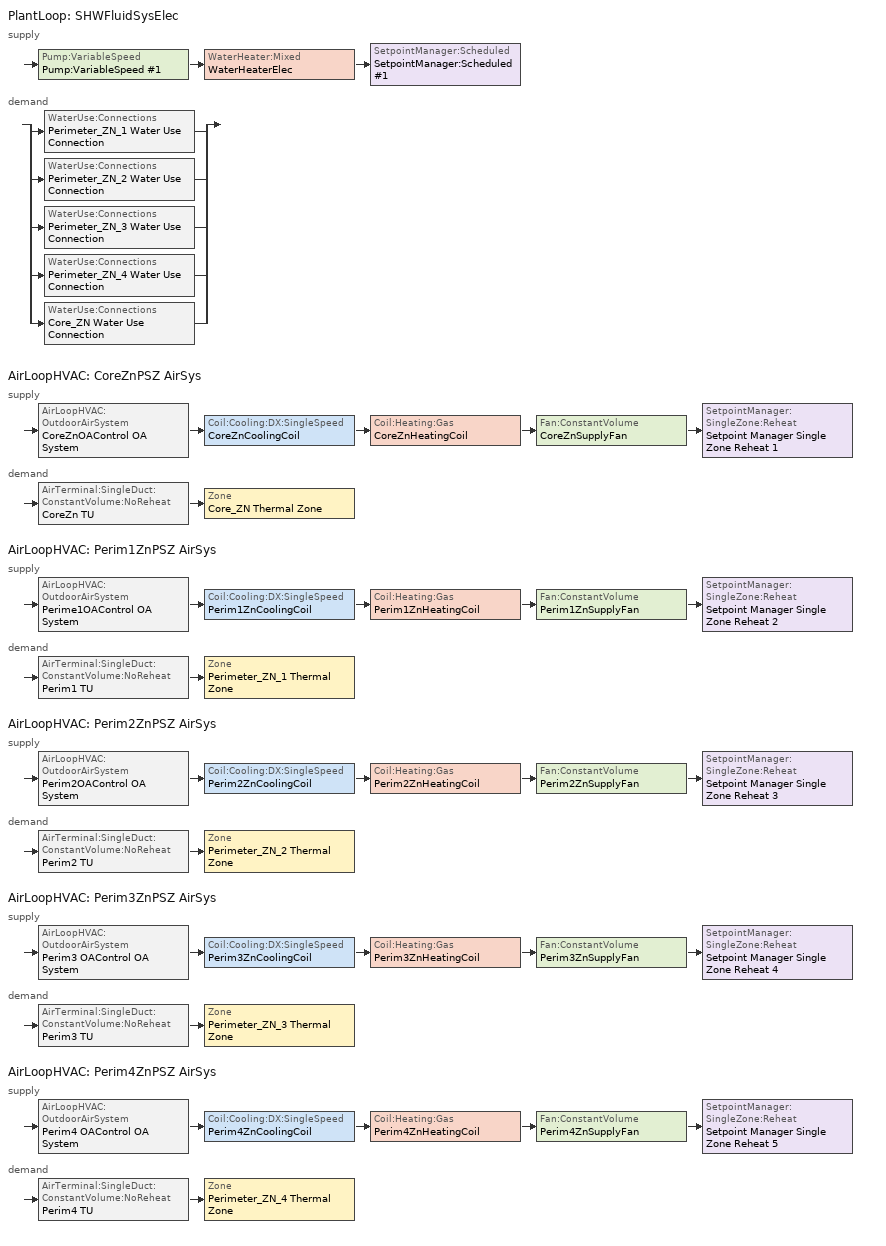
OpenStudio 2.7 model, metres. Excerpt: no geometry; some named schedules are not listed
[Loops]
PlantLoop 'SHWFluidSysElec'
 supply: Pump:VariableSpeed 'Pump:VariableSpeed #1' > WaterHeater:Mixed 'WaterHeaterElec' > SetpointManager:Scheduled 'SetpointManager:Scheduled #1'
 demand: split
  | WaterUse:Connections 'Perimeter_ZN_1 Water Use Connection'
  | WaterUse:Connections 'Perimeter_ZN_2 Water Use Connection'
  | WaterUse:Connections 'Perimeter_ZN_3 Water Use Connection'
  | WaterUse:Connections 'Perimeter_ZN_4 Water Use Connection'
  | WaterUse:Connections 'Core_ZN Water Use Connection'
AirLoopHVAC 'CoreZnPSZ AirSys'
 supply: AirLoopHVAC:OutdoorAirSystem 'CoreZnOAControl OA System' > Coil:Cooling:DX:SingleSpeed 'CoreZnCoolingCoil' > Coil:Heating:Gas 'CoreZnHeatingCoil' > Fan:ConstantVolume 'CoreZnSupplyFan' > SetpointManager:SingleZone:Reheat 'Setpoint Manager Single Zone Reheat 1'
 demand: AirTerminal:SingleDuct:ConstantVolume:NoReheat 'CoreZn TU' > Zone 'Core_ZN Thermal Zone'
AirLoopHVAC 'Perim1ZnPSZ AirSys'
 supply: AirLoopHVAC:OutdoorAirSystem 'Perime1OAControl OA System' > Coil:Cooling:DX:SingleSpeed 'Perim1ZnCoolingCoil' > Coil:Heating:Gas 'Perim1ZnHeatingCoil' > Fan:ConstantVolume 'Perim1ZnSupplyFan' > SetpointManager:SingleZone:Reheat 'Setpoint Manager Single Zone Reheat 2'
 demand: AirTerminal:SingleDuct:ConstantVolume:NoReheat 'Perim1 TU' > Zone 'Perimeter_ZN_1 Thermal Zone'
AirLoopHVAC 'Perim2ZnPSZ AirSys'
 supply: AirLoopHVAC:OutdoorAirSystem 'Perim2OAControl OA System' > Coil:Cooling:DX:SingleSpeed 'Perim2ZnCoolingCoil' > Coil:Heating:Gas 'Perim2ZnHeatingCoil' > Fan:ConstantVolume 'Perim2ZnSupplyFan' > SetpointManager:SingleZone:Reheat 'Setpoint Manager Single Zone Reheat 3'
 demand: AirTerminal:SingleDuct:ConstantVolume:NoReheat 'Perim2 TU' > Zone 'Perimeter_ZN_2 Thermal Zone'
AirLoopHVAC 'Perim3ZnPSZ AirSys'
 supply: AirLoopHVAC:OutdoorAirSystem 'Perim3 OAControl OA System' > Coil:Cooling:DX:SingleSpeed 'Perim3ZnCoolingCoil' > Coil:Heating:Gas 'Perim3ZnHeatingCoil' > Fan:ConstantVolume 'Perim3ZnSupplyFan' > SetpointManager:SingleZone:Reheat 'Setpoint Manager Single Zone Reheat 4'
 demand: AirTerminal:SingleDuct:ConstantVolume:NoReheat 'Perim3 TU' > Zone 'Perimeter_ZN_3 Thermal Zone'
AirLoopHVAC 'Perim4ZnPSZ AirSys'
 supply: AirLoopHVAC:OutdoorAirSystem 'Perim4 OAControl OA System' > Coil:Cooling:DX:SingleSpeed 'Perim4ZnCoolingCoil' > Coil:Heating:Gas 'Perim4ZnHeatingCoil' > Fan:ConstantVolume 'Perim4ZnSupplyFan' > SetpointManager:SingleZone:Reheat 'Setpoint Manager Single Zone Reheat 5'
 demand: AirTerminal:SingleDuct:ConstantVolume:NoReheat 'Perim4 TU' > Zone 'Perimeter_ZN_4 Thermal Zone'
[Sizing:Zone] Zone Cooling Design Supply Air Temperature Input Method=TemperatureDifference; Zone Cooling Design Supply Air Temperature {C}=14; Zone Cooling Design Supply Air Temperature Difference {deltaC}=11.1111; Zone Heating Design Supply Air Temperature Input Method=TemperatureDifference; Zone Heating Design Supply Air Temperature {C}=40; Zone Heating Design Supply Air Temperature Difference {deltaC}=13.8889; Zone Cooling Design Supply Air Humidity Ratio {kg-H2O/kg-air}=0.0085; Zone Heating Design Supply Air Humidity Ratio {kg-H2O/kg-air}=0.008; Zone Heating Sizing Factor=1; Zone Cooling Sizing Factor=1; Cooling Design Air Flow Method=DesignDay; Cooling Minimum Air Flow per Zone Floor Area {m3/s-m2}=0; Cooling Minimum Air Flow {m3/s}=0; Cooling Minimum Air Flow Fraction=0; Heating Design Air Flow Method=DesignDayWithLimit; Heating Maximum Air Flow per Zone Floor Area {m3/s-m2}=0; Heating Maximum Air Flow {m3/s}=0; Heating Maximum Air Flow Fraction=1; Account for Dedicated Outdoor Air System=No; Dedicated Outdoor Air System Control Strategy=NeutralSupplyAir; Dedicated Outdoor Air Low Setpoint Temperature for Design {C}=autosize; Dedicated Outdoor Air High Setpoint Temperature for Design {C}=autosize
Core_ZN Thermal Zone; Perimeter_ZN_1 Thermal Zone; Perimeter_ZN_2 Thermal Zone; Perimeter_ZN_3 Thermal Zone; Perimeter_ZN_4 Thermal Zone
[Zone equipment]
Core_ZN Thermal Zone: CoreZn TU
Perimeter_ZN_1 Thermal Zone: Perim1 TU
Perimeter_ZN_2 Thermal Zone: Perim2 TU
Perimeter_ZN_3 Thermal Zone: Perim3 TU
Perimeter_ZN_4 Thermal Zone: Perim4 TU
[PlantLoop]
SHWFluidSysElec: Glycol Concentration=0; Plant Loop Volume {m3}=Autocalculate; Load Distribution Scheme=Optimal
[Sizing:Plant]
SHWFluidSysElec: Loop Type=Heating; Design Loop Exit Temperature {C}=57.2222; Loop Design Temperature Difference {deltaC}=44.4444; Sizing Option=NonCoincident; Zone Timesteps in Averaging Window=1; Coincident Sizing Factor Mode=None
[WaterHeater:Mixed]
WaterHeaterElec: Tank Volume {m3}=0.113562; Setpoint Temperature Schedule=WaterHeaterElec Setpoint Temp; Deadband Temperature Difference {deltaC}=2; Maximum Temperature Limit {C}=82.22; Heater Control Type=Cycle; Heater Maximum Capacity {W}=8743.98; Heater Fuel Type=Electricity; Heater Thermal Efficiency=0.99; Off Cycle Parasitic Fuel Consumption Rate {W}=0; Off Cycle Parasitic Heat Fraction to Tank=0.8; On Cycle Parasitic Fuel Consumption Rate {W}=0; Ambient Temperature Indicator=Schedule; Ambient Temperature Schedule=WaterHeaterElec Ambient Temperature; Off Cycle Loss Coefficient to Ambient Temperature {W/K}=0.686594; On Cycle Loss Coefficient to Ambient Temperature {W/K}=0.686594; Use Side Effectiveness=1; Source Side Effectiveness=1; Use Side Design Flow Rate {m3/s}=autosize; Source Side Design Flow Rate {m3/s}=autosize; Indirect Water Heating Recovery Time {hr}=1.5; Source Side Flow Control Mode=IndirectHeatPrimarySetpoint
[Pump:VariableSpeed]
Pump:VariableSpeed #1: Rated Pump Head {Pa}=0; Pump Control Type=Intermittent; Skin Loss Radiative Fraction=0.5; Design Power Sizing Method=PowerPerFlowPerPressure; Design Electric Power per Unit Flow Rate {W/(m3/s)}=348701.1; Design Shaft Power per Unit Flow Rate per Unit Head {W-s/m3-Pa}=1.28205; Design Minimum Flow Rate Fraction=0
[SetpointManager:Scheduled]
SetpointManager:Scheduled #1: Control Variable=Temperature; Schedule=SHWFluidSysElec Supply Temp Schedule; Setpoint Node or NodeList=SHWFluidSysElec Supply Mixer Outlet Node
[WaterUse:Connections]
Name | Water Use Equipment Name 1
Perimeter_ZN_1 Water Use Connection | Perimeter_ZN_1 Water Use Equipment
Perimeter_ZN_2 Water Use Connection | Perimeter_ZN_2 Water Use Equipment
Perimeter_ZN_3 Water Use Connection | Perimeter_ZN_3 Water Use Equipment
Perimeter_ZN_4 Water Use Connection | Perimeter_ZN_4 Water Use Equipment
Core_ZN Water Use Connection | Core_ZN Water Use Equipment
[WaterUse:Equipment:Definition]
Name | Peak Flow Rate {m3/s} | Target Temperature Schedule
Perimeter_ZN_1 Water Use Definition | 1.15565e-06 | Perimeter_ZN_1 Target SHW Temp
Perimeter_ZN_2 Water Use Definition | 6.85549e-07 | Perimeter_ZN_2 Target SHW Temp
Perimeter_ZN_3 Water Use Definition | 1.15565e-06 | Perimeter_ZN_3 Target SHW Temp
Perimeter_ZN_4 Water Use Definition | 6.85549e-07 | Perimeter_ZN_4 Target SHW Temp
Core_ZN Water Use Definition | 1.52448e-06 | Core_ZN Target SHW Temp
[WaterUse:Equipment] Flow Rate Fraction Schedule=OfficeServiceHotWater
Name | Water Use Equipment Definition
Perimeter_ZN_1 Water Use Equipment | Perimeter_ZN_1 Water Use Definition
Perimeter_ZN_2 Water Use Equipment | Perimeter_ZN_2 Water Use Definition
Perimeter_ZN_3 Water Use Equipment | Perimeter_ZN_3 Water Use Definition
Perimeter_ZN_4 Water Use Equipment | Perimeter_ZN_4 Water Use Definition
Core_ZN Water Use Equipment | Core_ZN Water Use Definition
[AirLoopHVAC] Availability Schedule=OfficeHVACAvail
Name | Design Supply Air Flow Rate {m3/s}
CoreZnPSZ AirSys | 0.530771
Perim1ZnPSZ AirSys | 0.513885
Perim2ZnPSZ AirSys | 0.303944
Perim3ZnPSZ AirSys | 0.427071
Perim4ZnPSZ AirSys | 0.34792
[Sizing:System] Type of Load to Size On=Sensible; Design Outdoor Air Flow Rate {m3/s}=Autosize; Central Heating Maximum System Air Flow Ratio=1; Preheat Design Temperature {C}=5.68434e-14; Preheat Design Humidity Ratio {kg-H2O/kg-Air}=0; Precool Design Temperature {C}=5.68434e-14; Precool Design Humidity Ratio {kg-H2O/kg-Air}=0; Central Cooling Design Supply Air Temperature {C}=12.7778; Central Heating Design Supply Air Temperature {C}=35; Sizing Option=NonCoincident; 100% Outdoor Air in Cooling=No; 100% Outdoor Air in Heating=No; Central Cooling Design Supply Air Humidity Ratio {kg-H2O/kg-Air}=0.0085; Central Heating Design Supply Air Humidity Ratio {kg-H2O/kg-Air}=0.008; Cooling Design Air Flow Method=DesignDay; Cooling Design Air Flow Rate {m3/s}=0; Heating Design Air Flow Method=DesignDay; Heating Design Air Flow Rate {m3/s}=0; System Outdoor Air Method=ZoneSum; Zone Maximum Outdoor Air Fraction=1; Cooling Supply Air Flow Rate Per Floor Area {m3/s-m2}=0.00996765; Cooling Fraction of Autosized Cooling Supply Air Flow Rate=1; Cooling Supply Air Flow Rate Per Unit Cooling Capacity {m3/s-W}=3.94755e-05; Heating Supply Air Flow Rate Per Floor Area {m3/s-m2}=0.00996765; Heating Fraction of Autosized Heating Supply Air Flow Rate=1; Heating Fraction of Autosized Cooling Supply Air Flow Rate=1; Heating Supply Air Flow Rate Per Unit Heating Capacity {m3/s-W}=3.15882e-05; Cooling Design Capacity Method=CoolingDesignCapacity; Cooling Design Capacity {W}=autosize; Cooling Design Capacity Per Floor Area {W/m2}=234.7; Fraction of Autosized Cooling Design Capacity=1; Heating Design Capacity Method=HeatingDesignCapacity; Heating Design Capacity {W}=autosize; Heating Design Capacity Per Floor Area {W/m2}=157; Fraction of Autosized Heating Design Capacity=1; Central Cooling Capacity Control Method=OnOff
CoreZnPSZ AirSys; Perim1ZnPSZ AirSys; Perim2ZnPSZ AirSys; Perim3ZnPSZ AirSys; Perim4ZnPSZ AirSys
[Fan:ConstantVolume] Availability Schedule=Always On; Pressure Rise {Pa}=965.748; Motor In Airstream Fraction=1
Name | Fan Total Efficiency | Maximum Flow Rate {m3/s} | Motor Efficiency
CoreZnSupplyFan | 0.56225 | 0.530771 | 0.865
Perim1ZnSupplyFan | 0.56225 | 0.513885 | 0.865
Perim2ZnSupplyFan | 0.55575 | 0.303944 | 0.855
Perim3ZnSupplyFan | 0.55575 | 0.427071 | 0.855
Perim4ZnSupplyFan | 0.55575 | 0.34792 | 0.855
[Coil:Heating:Gas] Availability Schedule=Always On; Gas Burner Efficiency=0.887456; Parasitic Electric Load {W}=0; Part Load Fraction Correlation Curve=CoilHtgFurnFIRRatio_fQRatio; Parasitic Gas Load {W}=0
Name | Nominal Capacity {W}
CoreZnHeatingCoil | 8583.38
Perim1ZnHeatingCoil | 7579.14
Perim2ZnHeatingCoil | 4487.65
Perim3ZnHeatingCoil | 6755.64
Perim4ZnHeatingCoil | 4903.31
[Coil:Cooling:DX:SingleSpeed] Availability Schedule=Always On Discrete; Rated Sensible Heat Ratio=autosize; Rated COP {W/W}=3.84759; Rated Evaporator Fan Power Per Volume Flow Rate {W/(m3/s)}=773.3; Total Cooling Capacity Function of Temperature Curve=CoilClgDXQRatio_fTwbToadbSI; Total Cooling Capacity Function of Flow Fraction Curve=CoilClgDXSnglQRatio_fCFMRatio; Energy Input Ratio Function of Flow Fraction Curve=CoilClgDXSnglEIRRatio_fCFMRatio; Part Load Fraction Correlation Curve=CoilClgDXSEEREIRRatio_fQFrac; Condenser Type=AirCooled; Evaporative Condenser Effectiveness=0; Evaporative Condenser Air Flow Rate {m3/s}=Autosize; Evaporative Condenser Pump Rated Power Consumption {W}=Autosize; Crankcase Heater Capacity {W}=0; Maximum Outdoor Dry-Bulb Temperature for Crankcase Heater Operation {C}=0; Basin Heater Capacity {W/K}=0; Basin Heater Setpoint Temperature {C}=10
Name | Rated Total Cooling Capacity {W} | Rated Air Flow Rate {m3/s} | Energy Input Ratio Function of Temperature Curve
CoreZnCoolingCoil | 9698.13 | 0.530771 | CoilClgDXSEEREIR_fTwbToadbSI
Perim1ZnCoolingCoil | 9389.59 | 0.513885 | CoilClgDXSEEREIR_fTwbToadbSI-2
Perim2ZnCoolingCoil | 5764.06 | 0.303944 | CoilClgDXSEEREIR_fTwbToadbSI-3
Perim3ZnCoolingCoil | 9518.83 | 0.427071 | CoilClgDXSEEREIR_fTwbToadbSI-4
Perim4ZnCoolingCoil | 7007.83 | 0.34792 | CoilClgDXSEEREIR_fTwbToadbSI-5
[Controller:OutdoorAir] Minimum Outdoor Air Flow Rate {m3/s}=0; Maximum Outdoor Air Flow Rate {m3/s}=Autosize; Economizer Control Type=NoEconomizer; Economizer Control Action Type=ModulateFlow; Economizer Maximum Limit Enthalpy {J/kg}=64000; Lockout Type=NoLockout; Minimum Limit Type=FixedMinimum; High Humidity Control=No; Heat Recovery Bypass Control Type=BypassWhenWithinEconomizerLimits
Name | Minimum Outdoor Air Schedule | Controller Mechanical Ventilation
CoreZnOAControl | CoreZnOAControl Schedule | CoreZnOAControl Mech Vent Controller
Perime1OAControl | Perime1OAControl Schedule | Perime1OAControl Mech Vent Controller
Perim2OAControl | Perim2OAControl Schedule | Perim2OAControl Mech Vent Controller
Perim3 OAControl | Perim3 OAControl Schedule | Perim3 OAControl Mech Vent Controller
Perim4 OAControl | Perim4 OAControl Schedule | Perim4 OAControl Mech Vent Controller
[Controller:MechanicalVentilation] Availability Schedule=Always On Discrete; System Outdoor Air Method=ZoneSum
CoreZnOAControl Mech Vent Controller; Perime1OAControl Mech Vent Controller; Perim2OAControl Mech Vent Controller; Perim3 OAControl Mech Vent Controller; Perim4 OAControl Mech Vent Controller
[AirLoopHVAC:OutdoorAirSystem]
Name | Controller
CoreZnOAControl OA System | CoreZnOAControl
Perime1OAControl OA System | Perime1OAControl
Perim2OAControl OA System | Perim2OAControl
Perim3 OAControl OA System | Perim3 OAControl
Perim4 OAControl OA System | Perim4 OAControl
[SetpointManager:SingleZone:Reheat] Minimum Supply Air Temperature {C}=-99; Maximum Supply Air Temperature {C}=99
Name | Control Zone | Setpoint Node or NodeList
Setpoint Manager Single Zone Reheat 1 | Core_ZN Thermal Zone | CoreZnSupplyFan Outlet Node
Setpoint Manager Single Zone Reheat 2 | Perimeter_ZN_1 Thermal Zone | Perim1ZnSupplyFan Outlet Node
Setpoint Manager Single Zone Reheat 3 | Perimeter_ZN_2 Thermal Zone | Perim2ZnSupplyFan Outlet Node
Setpoint Manager Single Zone Reheat 4 | Perimeter_ZN_3 Thermal Zone | Perim3ZnSupplyFan Outlet Node
Setpoint Manager Single Zone Reheat 5 | Perimeter_ZN_4 Thermal Zone | Perim4ZnSupplyFan Outlet Node
[AirTerminal:SingleDuct:ConstantVolume:NoReheat] Availability Schedule=Always On
Name | Maximum Air Flow Rate {m3/s}
CoreZn TU | 0.530771
Perim1 TU | 0.513885
Perim2 TU | 0.303944
Perim3 TU | 0.427071
Perim4 TU | 0.34792
[Curve:Biquadratic]
CoilClgDXQRatio_fTwbToadbSI: Coefficient1 Constant=0.86779; Coefficient2 x=0.014245; Coefficient3 x**2=0.000554; Coefficient4 y=-0.007569; Coefficient5 y**2=3.2e-005; Coefficient6 x*y=-0.000191; Minimum Value of x=13.89; Maximum Value of x=25; Minimum Value of y=23.89; Maximum Value of y=46.11; Minimum Curve Output=0.77; Maximum Curve Output=1.29
[Curve:Cubic]
CoilClgDXSEEREIRRatio_fQFrac: Coefficient1 Constant=1; Coefficient2 x=0; Coefficient3 x**2=0; Coefficient4 x**3=0; Minimum Value of x=0.7; Maximum Value of x=1; Minimum Curve Output=1; Maximum Curve Output=1
[Curve:Quadratic]
Name | Coefficient1 Constant | Coefficient2 x | Coefficient3 x**2 | Minimum Value of x | Maximum Value of x | Minimum Curve Output | Maximum Curve Output
CoilClgDXSnglQRatio_fCFMRatio | 0.8 | 0.2 | 0 | 0 | 100 | 0.8
CoilClgDXSnglEIRRatio_fCFMRatio | 1.156 | -0.1816 | 0.0256 | 0 | 100
CoilHtgFurnFIRRatio_fQRatio | 0.01861 | 1.09421 | -0.112819 | 0.7 | 1 | 0.73 | 1
[Table:MultiVariableLookup]
CoilClgDXSEEREIR_fTwbToadbSI; CoilClgDXSEEREIR_fTwbToadbSI-2; CoilClgDXSEEREIR_fTwbToadbSI-3; CoilClgDXSEEREIR_fTwbToadbSI-4; CoilClgDXSEEREIR_fTwbToadbSI-5: EvaluateCurveToLimits, BiQuadratic, 1, Temperature, Temperature, Dimensionless, 2, 19.44, 35, 1, 19.44, 27.78, 0.808787, 19.44, 43.33, 1.22944, 13.89, 35, 1.16171, 13.89, 27.78, 0.943718, 13.89, 43.33, 1.42321, 25, 35, 0.885711, 25, 27.78, 0.713475, 25, 43.33, 1.09247
[Schedule:Day]
OnDay; AllOnHVACAvailDay: 1, 0, 1, 2, 0, 1, 3, 0, 1, 4, 0, 1, 5, 0, 1, 6, 0, 1, 7, 0, 1, 8, 0, 1, 9, 0, 1, 10, 0, 1, 11, 0, 1, 12, 0, 1, 13, 0, 1, 14, 0, 1, 15, 0, 1, 16, 0, 1, 17, 0, 1, 18, 0, 1, 19, 0, 1, 20, 0, 1, 21, 0, 1, 22, 0, 1, 23, 0, 1, 24, 0, 1
OffDay: 1, 0, 0, 2, 0, 0, 3, 0, 0, 4, 0, 0, 5, 0, 0, 6, 0, 0, 7, 0, 0, 8, 0, 0, 9, 0, 0, 10, 0, 0, 11, 0, 0, 12, 0, 0, 13, 0, 0, 14, 0, 0, 15, 0, 0, 16, 0, 0, 17, 0, 0, 18, 0, 0, 19, 0, 0, 20, 0, 0, 21, 0, 0, 22, 0, 0, 23, 0, 0, 24, 0, 0
OfficeServiceHotWaterSun: 1, 0, 0.04, 2, 0, 0.04, 3, 0, 0.04, 4, 0, 0.04, 5, 0, 0.04, 6, 0, 0.07, 7, 0, 0.04, 8, 0, 0.04, 9, 0, 0.04, 10, 0, 0.04, 11, 0, 0.04, 12, 0, 0.06, 13, 0, 0.06, 14, 0, 0.09, 15, 0, 0.06, 16, 0, 0.04, 17, 0, 0.04, 18, 0, 0.04, 19, 0, 0.04, 20, 0, 0.04, 21, 0, 0.04, 22, 0, 0.07, 23, 0, 0.04, 24, 0, 0.04
OfficeServiceHotWaterWD: 1, 0, 0.05, 2, 0, 0.05, 3, 0, 0.05, 4, 0, 0.05, 5, 0, 0.05, 6, 0, 0.08, 7, 0, 0.07, 8, 0, 0.19, 9, 0, 0.35, 10, 0, 0.38, 11, 0, 0.39, 12, 0, 0.47, 13, 0, 0.57, 14, 0, 0.54, 15, 0, 0.34, 16, 0, 0.33, 17, 0, 0.44, 18, 0, 0.26, 19, 0, 0.21, 20, 0, 0.15, 21, 0, 0.17, 22, 0, 0.08, 23, 0, 0.05, 24, 0, 0.05
OfficeServiceHotWaterSat: 1, 0, 0.05, 2, 0, 0.05, 3, 0, 0.05, 4, 0, 0.05, 5, 0, 0.05, 6, 0, 0.08, 7, 0, 0.07, 8, 0, 0.11, 9, 0, 0.15, 10, 0, 0.21, 11, 0, 0.19, 12, 0, 0.23, 13, 0, 0.2, 14, 0, 0.19, 15, 0, 0.15, 16, 0, 0.12, 17, 0, 0.14, 18, 0, 0.07, 19, 0, 0.07, 20, 0, 0.07, 21, 0, 0.07, 22, 0, 0.09, 23, 0, 0.05, 24, 0, 0.05
OfficeHVACAvailSun; CoreZnOAControl Schedule Week 1 Sunday: 1, 0, 0, 2, 0, 0, 3, 0, 0, 4, 0, 0, 5, 0, 0, 6, 0, 1, 7, 0, 1, 8, 0, 1, 9, 0, 1, 10, 0, 1, 11, 0, 1, 12, 0, 1, 13, 0, 1, 14, 0, 1, 15, 0, 1, 16, 0, 1, 17, 0, 1, 18, 0, 1, 19, 0, 0, 20, 0, 0, 21, 0, 0, 22, 0, 0, 23, 0, 0, 24, 0, 0
OfficeHVACAvailWD; CoreZnOAControl Schedule Week 1 Monday; CoreZnOAControl Schedule Week 1 Tuesday; CoreZnOAControl Schedule Week 1 Wednesday; CoreZnOAControl Schedule Week 1 Thursday; CoreZnOAControl Schedule Week 1 Friday: 1, 0, 0, 2, 0, 0, 3, 0, 0, 4, 0, 0, 5, 0, 0, 6, 0, 1, 7, 0, 1, 8, 0, 1, 9, 0, 1, 10, 0, 1, 11, 0, 1, 12, 0, 1, 13, 0, 1, 14, 0, 1, 15, 0, 1, 16, 0, 1, 17, 0, 1, 18, 0, 1, 19, 0, 1, 20, 0, 1, 21, 0, 1, 22, 0, 1, 23, 0, 1, 24, 0, 1
OfficeHVACAvailSat: 1, 0, 0, 2, 0, 0, 3, 0, 0, 4, 0, 0, 5, 0, 0, 6, 0, 1, 7, 0, 1, 8, 0, 1, 9, 0, 1, 10, 0, 1, 11, 0, 1, 12, 0, 1, 13, 0, 1, 14, 0, 1, 15, 0, 1, 16, 0, 1, 17, 0, 1, 18, 0, 1, 19, 0, 1, 20, 0, 0, 21, 0, 0, 22, 0, 0, 23, 0, 0, 24, 0, 0
Schedule:Day #4: 24, 0, 20
Schedule:Day #5; Schedule:Day #6; Schedule:Day #7; Schedule:Day #9; Schedule:Day #11; Schedule:Day #13; Schedule:Day #15: 24, 0, 57.2222
Schedule Day 1: 24, 0, 1
[Schedule:Week]
OfficeServiceHotWaterWk: OfficeServiceHotWaterSun, OfficeServiceHotWaterWD, OfficeServiceHotWaterWD, OfficeServiceHotWaterWD, OfficeServiceHotWaterWD, OfficeServiceHotWaterWD, OfficeServiceHotWaterSat, OfficeServiceHotWaterSun, OnDay, OffDay, OfficeServiceHotWaterSun, OfficeServiceHotWaterSun
OfficeHVACAvailWk: OfficeHVACAvailSun, OfficeHVACAvailWD, OfficeHVACAvailWD, OfficeHVACAvailWD, OfficeHVACAvailWD, OfficeHVACAvailWD, OfficeHVACAvailSat, OfficeHVACAvailSun, AllOnHVACAvailDay, AllOnHVACAvailDay, OfficeHVACAvailSun, OfficeHVACAvailSun
CoreZnOAControl Schedule Week 1: CoreZnOAControl Schedule Week 1 Sunday, CoreZnOAControl Schedule Week 1 Monday, CoreZnOAControl Schedule Week 1 Tuesday, CoreZnOAControl Schedule Week 1 Wednesday, CoreZnOAControl Schedule Week 1 Thursday, CoreZnOAControl Schedule Week 1 Friday, CoreZnOAControl Schedule Week 1 Saturday, CoreZnOAControl Schedule Week 1 Holiday, CoreZnOAControl Schedule Week 1 Summer, CoreZnOAControl Schedule Week 1 Winter, CoreZnOAControl Schedule Week 1 Custom 1, CoreZnOAControl Schedule Week 1 Custom 2
Perime1OAControl Schedule Week 1: Perime1OAControl Schedule Week 1 Sunday, Perime1OAControl Schedule Week 1 Monday, Perime1OAControl Schedule Week 1 Tuesday, Perime1OAControl Schedule Week 1 Wednesday, Perime1OAControl Schedule Week 1 Thursday, Perime1OAControl Schedule Week 1 Friday, Perime1OAControl Schedule Week 1 Saturday, Perime1OAControl Schedule Week 1 Holiday, Perime1OAControl Schedule Week 1 Summer, Perime1OAControl Schedule Week 1 Winter, Perime1OAControl Schedule Week 1 Custom 1, Perime1OAControl Schedule Week 1 Custom 2
Perim2OAControl Schedule Week 1: Perim2OAControl Schedule Week 1 Sunday, Perim2OAControl Schedule Week 1 Monday, Perim2OAControl Schedule Week 1 Tuesday, Perim2OAControl Schedule Week 1 Wednesday, Perim2OAControl Schedule Week 1 Thursday, Perim2OAControl Schedule Week 1 Friday, Perim2OAControl Schedule Week 1 Saturday, Perim2OAControl Schedule Week 1 Holiday, Perim2OAControl Schedule Week 1 Summer, Perim2OAControl Schedule Week 1 Winter, Perim2OAControl Schedule Week 1 Custom 1, Perim2OAControl Schedule Week 1 Custom 2
Perim3 OAControl Schedule Week 1: Perim3 OAControl Schedule Week 1 Sunday, Perim3 OAControl Schedule Week 1 Monday, Perim3 OAControl Schedule Week 1 Tuesday, Perim3 OAControl Schedule Week 1 Wednesday, Perim3 OAControl Schedule Week 1 Thursday, Perim3 OAControl Schedule Week 1 Friday, Perim3 OAControl Schedule Week 1 Saturday, Perim3 OAControl Schedule Week 1 Holiday, Perim3 OAControl Schedule Week 1 Summer, Perim3 OAControl Schedule Week 1 Winter, Perim3 OAControl Schedule Week 1 Custom 1, Perim3 OAControl Schedule Week 1 Custom 2
Perim4 OAControl Schedule Week 1: Perim4 OAControl Schedule Week 1 Sunday, Perim4 OAControl Schedule Week 1 Monday, Perim4 OAControl Schedule Week 1 Tuesday, Perim4 OAControl Schedule Week 1 Wednesday, Perim4 OAControl Schedule Week 1 Thursday, Perim4 OAControl Schedule Week 1 Friday, Perim4 OAControl Schedule Week 1 Saturday, Perim4 OAControl Schedule Week 1 Holiday, Perim4 OAControl Schedule Week 1 Summer, Perim4 OAControl Schedule Week 1 Winter, Perim4 OAControl Schedule Week 1 Custom 1, Perim4 OAControl Schedule Week 1 Custom 2
[Schedule:Year]
OfficeServiceHotWater: 12, 31, OfficeServiceHotWaterWk
OfficeHVACAvail: 12, 31, OfficeHVACAvailWk
CoreZnOAControl Schedule: 12, 31, CoreZnOAControl Schedule Week 1
Perime1OAControl Schedule: 12, 31, Perime1OAControl Schedule Week 1
Perim2OAControl Schedule: 12, 31, Perim2OAControl Schedule Week 1
Perim3 OAControl Schedule: 12, 31, Perim3 OAControl Schedule Week 1
Perim4 OAControl Schedule: 12, 31, Perim4 OAControl Schedule Week 1
[Schedule:Ruleset]
Name | Default Day Schedule
WaterHeaterElec Ambient Temperature | Schedule:Day #4
WaterHeaterElec Setpoint Temp | Schedule:Day #5
SHWFluidSysElec Supply Temp Schedule | Schedule:Day #6
Perimeter_ZN_1 Target SHW Temp | Schedule:Day #7
Perimeter_ZN_2 Target SHW Temp | Schedule:Day #9
Perimeter_ZN_3 Target SHW Temp | Schedule:Day #11
Perimeter_ZN_4 Target SHW Temp | Schedule:Day #13
Core_ZN Target SHW Temp | Schedule:Day #15
Always On | Schedule Day 1
[Schedule:Constant]
Always On Discrete: Value=1
